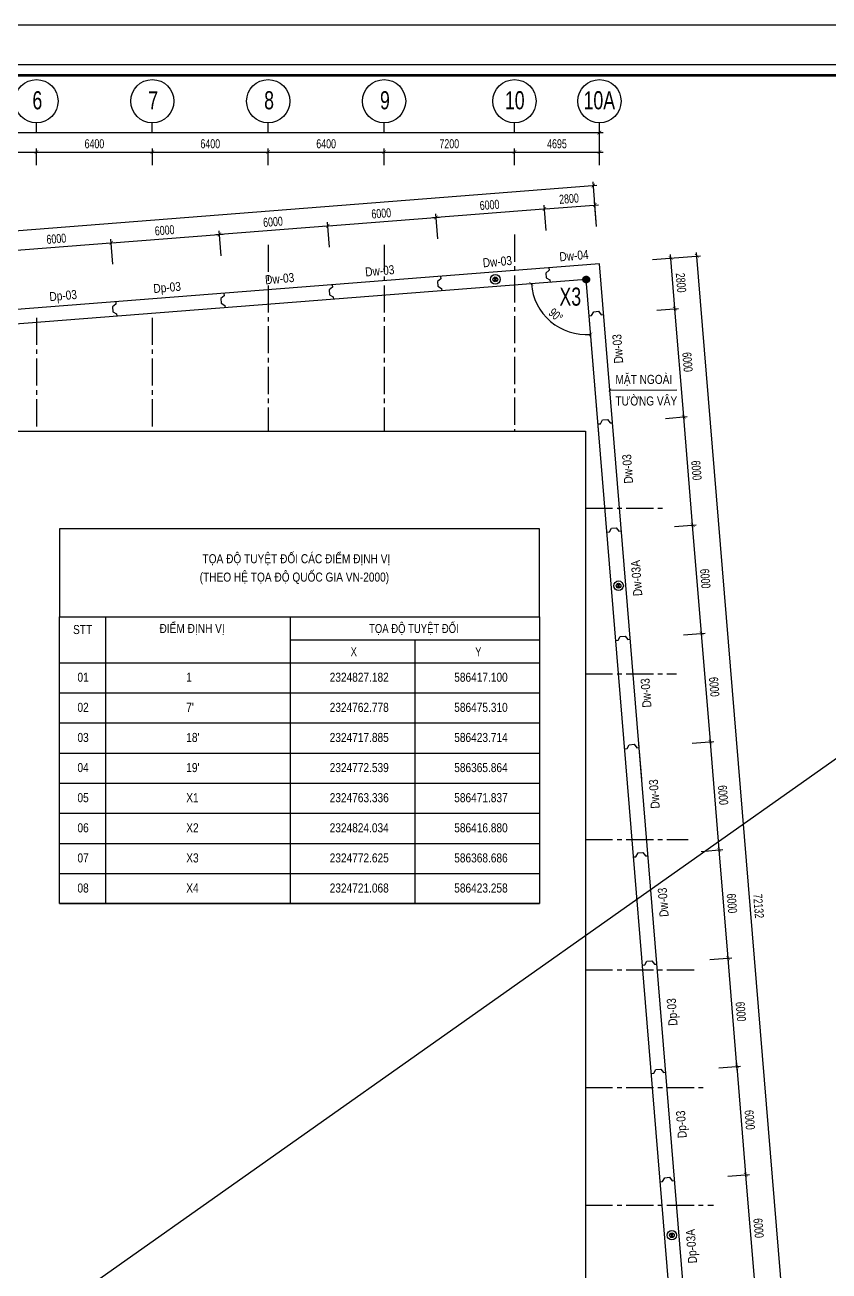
# Model space of a CAD drawing. Extents: x -492186 to -87117, y -344848 to 147457.
# Drawn here: x -426171 to -381757, y 78619 to 147457 of the extents above; entities that cross this region are included whole.
import ezdxf
from ezdxf.enums import TextEntityAlignment as Align

# ---------------------------------------------------------------- set-up
doc = ezdxf.new("R2010")
doc.units = 0
doc.header["$LTSCALE"] = 250
doc.header["$MEASUREMENT"] = 0
doc.linetypes.add('CENTER2', pattern=[1.125, 0.75, -0.125, 0.125, -0.125])
doc.layers.get('0').update_dxf_attribs({"linetype": 'CONTINUOUS'})
doc.layers.get('Defpoints').update_dxf_attribs({"linetype": 'CONTINUOUS'})
for name, color, linetype in [('CDC-KHUNGTEN', 7, 'CONTINUOUS'), ('CDC.01.AXIS', 160, 'CENTER2'), ('CDC.02.DIM', 1, 'CONTINUOUS'), ('CDC.03.BORDER', 3, 'CONTINUOUS'), ('CDC.06.TEXT', 2, 'CONTINUOUS'), ('CDC.09.COLUMN', 4, 'CONTINUOUS'), ('CDC.10.HATCH', 9, 'CONTINUOUS'), ('CDC.11.NOTE', 8, 'CONTINUOUS'), ('KCS_CHI', 1, 'CONTINUOUS')]:
    doc.layers.add(name, color=color, linetype=linetype)
doc.layers.add('KCS_Plotter', color=11, linetype='CONTINUOUS', plot=False)
doc.styles.add('arial', font='arial.ttf', dxfattribs={"width": 0.7})
doc.styles.add('arial1', font='arial.ttf', dxfattribs={"width": 0.7})
doc.styles.get("Standard").update_dxf_attribs({"font": 'arial.ttf', "width": 0.7})
doc.dimstyles.new('1111', dxfattribs={"dimscale": 150, "dimtxt": 2.5, "dimasz": 1, "dimexe": 1, "dimexo": 0, "dimgap": 1, "dimtad": 1, "dimdec": 0, "dimrnd": 1, "dimdsep": 46, "dimtxsty": 'arial1', "dimblk": 'ARCHTICK', "dimcen": 1, "dimdle": 1, "dimclrd": 1, "dimclre": 1, "dimclrt": 2, "dimadec": 0, "dimazin": 0, "dimtfac": 0.00072, "dimtdec": 0, "dimtix": 1, "dimtmove": 2, "dimatfit": 3, "dimldrblk": 'ARCHTICK', "dimfxl": 1, "dimtolj": 1, "dimarcsym": 0})
doc.dimstyles.new('DIM 200', dxfattribs={"dimscale": 200, "dimtxt": 2.5, "dimasz": 1, "dimexe": 1, "dimexo": 0, "dimgap": 1, "dimtad": 1, "dimdec": 0, "dimdsep": 46, "dimtxsty": 'arial', "dimblk": 'ARCHTICK', "dimcen": 1, "dimdle": 1, "dimclrd": 256, "dimclre": 256, "dimclrt": 2, "dimadec": 0, "dimazin": 0, "dimtfac": 0.00072, "dimtdec": 0, "dimtix": 1, "dimtmove": 2, "dimatfit": 3, "dimldrblk": 'ARCHTICK', "dimfxl": 1, "dimtolj": 1, "dimlwd": -1, "dimlwe": -1, "dimarcsym": 1})

# ---------------------------------------------------------------- blocks, each defined once
blk = doc.blocks.new('site group 151013')
at = {"layer": 'CDC.09.COLUMN'}
for points in [[(134936, 2077035), (133634, 2011114), (217200, 2011114), (211301, 2083004)], [(135722, 2076294), (134450, 2011914), (216331, 2011914), (210569, 2082145)]]:
    blk.add_lwpolyline(points, close=True, dxfattribs=at)
blk = doc.blocks.new('_ARCHTICK')
at = {"color": 0, "linetype": 'ByBlock', "const_width": 0.15}
blk.add_lwpolyline([(-0.5, -0.5), (0.5, 0.5)], dxfattribs=at)
blk = doc.blocks.new('*D33')
at = {"layer": 'CDC.02.DIM', "transparency": 16777216}
for p, q in [((-403665, 136810), (-397284, 137308)), ((-403373, 135641), (-403481, 137025)), ((-397391, 136109), (-397499, 137492))]:
    blk.add_line(p, q, dxfattribs=at)
at = {"layer": 'Defpoints', "color": 0, "transparency": 16777216}
for p in [(-397484, 137293), (-403373, 135641), (-397391, 136109)]:
    blk.add_point(p, dxfattribs=at)
at = {"layer": 'CDC.02.DIM', "transparency": 16777216, "xscale": 200, "yscale": 200, "zscale": 200}
for p, rotation in [((-397484, 137293), 4.469480620781828), ((-403465, 136825), 184.4694806207818)]:
    blk.add_blockref('_ARCHTICK', p, dxfattribs=dict(at, rotation=rotation))
at = {"layer": 'CDC.02.DIM', "color": 2, "transparency": 16777216, "insert": (-400510, 137513), "char_height": 500, "attachment_point": 5, "rotation": 4.46948, "style": 'arial'}
blk.add_mtext('\\A1;6000', dxfattribs=at)
blk = doc.blocks.new('*D34')
at = {"layer": 'CDC.02.DIM', "transparency": 16777216}
for p, q in [((-394599, 136327), (-394708, 137710)), ((-397683, 137277), (-394493, 137526)), ((-397391, 136109), (-397499, 137492))]:
    blk.add_line(p, q, dxfattribs=at)
at = {"layer": 'Defpoints', "color": 0, "transparency": 16777216}
for p in [(-394692, 137511), (-394599, 136327), (-397391, 136109)]:
    blk.add_point(p, dxfattribs=at)
at = {"layer": 'CDC.02.DIM', "transparency": 16777216, "xscale": 200, "yscale": 200, "zscale": 200}
for p, rotation in [((-397484, 137293), 184.4694806207818), ((-394692, 137511), 4.469480620781828)]:
    blk.add_blockref('_ARCHTICK', p, dxfattribs=dict(at, rotation=rotation))
at = {"layer": 'CDC.02.DIM', "color": 2, "transparency": 16777216, "insert": (-396123, 137856), "char_height": 500, "attachment_point": 5, "rotation": 4.46948, "style": 'arial'}
blk.add_mtext('\\A1;2800', dxfattribs=at)
blk = doc.blocks.new('*D35')
at = {"layer": 'CDC.02.DIM', "transparency": 16777216}
for p, q in [((-471343, 132603), (-394577, 138604)), ((-394599, 136327), (-394792, 138788)), ((-471051, 131435), (-471159, 132818))]:
    blk.add_line(p, q, dxfattribs=at)
at = {"layer": 'Defpoints', "color": 0, "transparency": 16777216}
for p in [(-394776, 138588), (-394599, 136327), (-471051, 131435)]:
    blk.add_point(p, dxfattribs=at)
at = {"layer": 'CDC.02.DIM', "transparency": 16777216, "xscale": 200, "yscale": 200, "zscale": 200}
for p, rotation in [((-394776, 138588), 4.469480620781828), ((-471143, 132619), 184.4694806207818)]:
    blk.add_blockref('_ARCHTICK', p, dxfattribs=dict(at, rotation=rotation))
at = {"layer": 'CDC.02.DIM', "color": 2, "transparency": 16777216, "insert": (-432995, 136057), "char_height": 500, "attachment_point": 5, "rotation": 4.46948, "style": 'arial'}
blk.add_mtext('\\A1;76600', dxfattribs=at)
blk = doc.blocks.new('*D36')
at = {"layer": 'CDC.02.DIM', "transparency": 16777216}
for p, q in [((-391507, 134493), (-388859, 134710)), ((-383144, 62604), (-389075, 134893)), ((-385609, 62602), (-382961, 62819))]:
    blk.add_line(p, q, dxfattribs=at)
at = {"layer": 'Defpoints', "color": 0, "transparency": 16777216}
for p in [(-391507, 134493), (-389059, 134694), (-385609, 62602)]:
    blk.add_point(p, dxfattribs=at)
at = {"layer": 'CDC.02.DIM', "transparency": 16777216, "xscale": 200, "yscale": 200, "zscale": 200}
for p, rotation in [((-389059, 134694), 94.69056781737939), ((-383160, 62803), 274.6905678173794)]:
    blk.add_blockref('_ARCHTICK', p, dxfattribs=dict(at, rotation=rotation))
at = {"layer": 'CDC.02.DIM', "color": 2, "transparency": 16777216, "insert": (-385655, 98786), "char_height": 500, "attachment_point": 5, "rotation": 274.69057, "style": 'arial'}
blk.add_mtext('\\A1;72132', dxfattribs=at)
blk = doc.blocks.new('*D38')
at = {"layer": 'CDC.02.DIM', "transparency": 16777216}
for p, q in [((-391278, 131702), (-390077, 131801)), ((-389769, 125605), (-390292, 131984)), ((-390788, 125722), (-389586, 125821))]:
    blk.add_line(p, q, dxfattribs=at)
at = {"layer": 'Defpoints', "color": 0, "transparency": 16777216}
for p in [(-391278, 131702), (-390276, 131784), (-390788, 125722)]:
    blk.add_point(p, dxfattribs=at)
at = {"layer": 'CDC.02.DIM', "transparency": 16777216, "xscale": 200, "yscale": 200, "zscale": 200}
for p, rotation in [((-390276, 131784), 94.69056782071), ((-389785, 125804), 274.69056782071)]:
    blk.add_blockref('_ARCHTICK', p, dxfattribs=dict(at, rotation=rotation))
at = {"layer": 'CDC.02.DIM', "color": 2, "transparency": 16777216, "insert": (-389577, 128832), "char_height": 500, "attachment_point": 5, "rotation": 274.69057, "style": 'arial'}
blk.add_mtext('\\A1;6000', dxfattribs=at)
blk = doc.blocks.new('*D39')
at = {"layer": 'CDC.02.DIM', "transparency": 16777216}
for p, q in [((-391507, 134493), (-390306, 134591)), ((-390260, 131585), (-390521, 134774)), ((-391278, 131702), (-390077, 131801))]:
    blk.add_line(p, q, dxfattribs=at)
at = {"layer": 'Defpoints', "color": 0, "transparency": 16777216}
for p in [(-391507, 134493), (-390505, 134575), (-391278, 131702)]:
    blk.add_point(p, dxfattribs=at)
at = {"layer": 'CDC.02.DIM', "transparency": 16777216, "xscale": 200, "yscale": 200, "zscale": 200}
for p, rotation in [((-390505, 134575), 94.69056782071), ((-390276, 131784), 274.69056782071)]:
    blk.add_blockref('_ARCHTICK', p, dxfattribs=dict(at, rotation=rotation))
at = {"layer": 'CDC.02.DIM', "color": 2, "transparency": 16777216, "insert": (-389937, 133217), "char_height": 500, "attachment_point": 5, "rotation": 274.69057, "style": 'arial'}
blk.add_mtext('\\A1;2800', dxfattribs=at)
blk = doc.blocks.new('*D73')
at = {"layer": 'CDC.02.DIM', "transparency": 16777216}
for p, q in [((-403373, 135641), (-403481, 137025)), ((-409646, 136342), (-403266, 136841)), ((-409354, 135174), (-409463, 136557))]:
    blk.add_line(p, q, dxfattribs=at)
at = {"layer": 'Defpoints', "color": 0, "transparency": 16777216}
for p in [(-403465, 136825), (-403373, 135641), (-409354, 135174)]:
    blk.add_point(p, dxfattribs=at)
at = {"layer": 'CDC.02.DIM', "transparency": 16777216, "xscale": 200, "yscale": 200, "zscale": 200}
for p, rotation in [((-409447, 136358), 184.4694806207818), ((-403465, 136825), 4.469480620781828)]:
    blk.add_blockref('_ARCHTICK', p, dxfattribs=dict(at, rotation=rotation))
at = {"layer": 'CDC.02.DIM', "color": 2, "transparency": 16777216, "insert": (-406492, 137045), "char_height": 500, "attachment_point": 5, "rotation": 4.46948, "style": 'arial'}
blk.add_mtext('\\A1;6000', dxfattribs=at)
blk = doc.blocks.new('*D74')
at = {"layer": 'CDC.02.DIM', "transparency": 16777216}
for p, q in [((-415628, 135874), (-409248, 136373)), ((-409354, 135174), (-409463, 136557)), ((-415336, 134706), (-415444, 136089))]:
    blk.add_line(p, q, dxfattribs=at)
at = {"layer": 'Defpoints', "color": 0, "transparency": 16777216}
for p in [(-409447, 136358), (-409354, 135174), (-415336, 134706)]:
    blk.add_point(p, dxfattribs=at)
at = {"layer": 'CDC.02.DIM', "transparency": 16777216, "xscale": 200, "yscale": 200, "zscale": 200}
for p, rotation in [((-409447, 136358), 4.469480620781828), ((-415429, 135890), 184.4694806207818)]:
    blk.add_blockref('_ARCHTICK', p, dxfattribs=dict(at, rotation=rotation))
at = {"layer": 'CDC.02.DIM', "color": 2, "transparency": 16777216, "insert": (-412473, 136578), "char_height": 500, "attachment_point": 5, "rotation": 4.46948, "style": 'arial'}
blk.add_mtext('\\A1;6000', dxfattribs=at)
blk = doc.blocks.new('*D75')
at = {"layer": 'CDC.02.DIM', "transparency": 16777216}
for p, q in [((-421610, 135407), (-415229, 135906)), ((-421318, 134239), (-421426, 135622)), ((-415336, 134706), (-415444, 136089))]:
    blk.add_line(p, q, dxfattribs=at)
at = {"layer": 'Defpoints', "color": 0, "transparency": 16777216}
for p in [(-415429, 135890), (-421318, 134239), (-415336, 134706)]:
    blk.add_point(p, dxfattribs=at)
at = {"layer": 'CDC.02.DIM', "transparency": 16777216, "xscale": 200, "yscale": 200, "zscale": 200}
for p, rotation in [((-415429, 135890), 4.469480620781828), ((-421411, 135422), 184.4694806207818)]:
    blk.add_blockref('_ARCHTICK', p, dxfattribs=dict(at, rotation=rotation))
at = {"layer": 'CDC.02.DIM', "color": 2, "transparency": 16777216, "insert": (-418455, 136110), "char_height": 500, "attachment_point": 5, "rotation": 4.46948, "style": 'arial'}
blk.add_mtext('\\A1;6000', dxfattribs=at)
blk = doc.blocks.new('*D76')
at = {"layer": 'CDC.02.DIM', "transparency": 16777216}
for p, q in [((-421318, 134239), (-421426, 135622)), ((-427592, 134939), (-421211, 135438)), ((-427300, 133771), (-427408, 135154))]:
    blk.add_line(p, q, dxfattribs=at)
at = {"layer": 'Defpoints', "color": 0, "transparency": 16777216}
for p in [(-421411, 135422), (-421318, 134239), (-427300, 133771)]:
    blk.add_point(p, dxfattribs=at)
at = {"layer": 'CDC.02.DIM', "transparency": 16777216, "xscale": 200, "yscale": 200, "zscale": 200}
for p, rotation in [((-427392, 134955), 184.4694806207818), ((-421411, 135422), 4.469480620781828)]:
    blk.add_blockref('_ARCHTICK', p, dxfattribs=dict(at, rotation=rotation))
at = {"layer": 'CDC.02.DIM', "color": 2, "transparency": 16777216, "insert": (-424437, 135643), "char_height": 500, "attachment_point": 5, "rotation": 4.46948, "style": 'arial'}
blk.add_mtext('\\A1;6000', dxfattribs=at)
blk = doc.blocks.new('*D86')
at = {"layer": 'CDC.02.DIM', "transparency": 16777216}
for p, q in [((-389278, 119625), (-389802, 126004)), ((-390788, 125722), (-389586, 125821)), ((-390297, 119742), (-389095, 119841))]:
    blk.add_line(p, q, dxfattribs=at)
at = {"layer": 'Defpoints', "color": 0, "transparency": 16777216}
for p in [(-390788, 125722), (-389785, 125804), (-390297, 119742)]:
    blk.add_point(p, dxfattribs=at)
at = {"layer": 'CDC.02.DIM', "transparency": 16777216, "xscale": 200, "yscale": 200, "zscale": 200}
for p, rotation in [((-389785, 125804), 94.69056782071), ((-389295, 119824), 274.69056782071)]:
    blk.add_blockref('_ARCHTICK', p, dxfattribs=dict(at, rotation=rotation))
at = {"layer": 'CDC.02.DIM', "color": 2, "transparency": 16777216, "insert": (-389086, 122852), "char_height": 500, "attachment_point": 5, "rotation": 274.69057, "style": 'arial'}
blk.add_mtext('\\A1;6000', dxfattribs=at)
blk = doc.blocks.new('*D87')
at = {"layer": 'CDC.02.DIM', "transparency": 16777216}
for p, q in [((-390297, 119742), (-389095, 119841)), ((-388788, 113645), (-389311, 120024)), ((-389806, 113762), (-388605, 113861))]:
    blk.add_line(p, q, dxfattribs=at)
at = {"layer": 'Defpoints', "color": 0, "transparency": 16777216}
for p in [(-389295, 119824), (-390297, 119742), (-389806, 113762)]:
    blk.add_point(p, dxfattribs=at)
at = {"layer": 'CDC.02.DIM', "transparency": 16777216, "xscale": 200, "yscale": 200, "zscale": 200}
for p, rotation in [((-389295, 119824), 94.69056782071), ((-388804, 113845), 274.69056782071)]:
    blk.add_blockref('_ARCHTICK', p, dxfattribs=dict(at, rotation=rotation))
at = {"layer": 'CDC.02.DIM', "color": 2, "transparency": 16777216, "insert": (-388596, 116872), "char_height": 500, "attachment_point": 5, "rotation": 274.69057, "style": 'arial'}
blk.add_mtext('\\A1;6000', dxfattribs=at)
blk = doc.blocks.new('*D88')
at = {"layer": 'CDC.02.DIM', "transparency": 16777216}
for p, q in [((-389806, 113762), (-388605, 113861)), ((-388297, 107665), (-388820, 114044)), ((-389316, 107782), (-388114, 107881))]:
    blk.add_line(p, q, dxfattribs=at)
at = {"layer": 'Defpoints', "color": 0, "transparency": 16777216}
for p in [(-389806, 113762), (-388804, 113845), (-389316, 107782)]:
    blk.add_point(p, dxfattribs=at)
at = {"layer": 'CDC.02.DIM', "transparency": 16777216, "xscale": 200, "yscale": 200, "zscale": 200}
for p, rotation in [((-388804, 113845), 94.69056782071), ((-388313, 107865), 274.69056782071)]:
    blk.add_blockref('_ARCHTICK', p, dxfattribs=dict(at, rotation=rotation))
at = {"layer": 'CDC.02.DIM', "color": 2, "transparency": 16777216, "insert": (-388105, 110892), "char_height": 500, "attachment_point": 5, "rotation": 274.69057, "style": 'arial'}
blk.add_mtext('\\A1;6000', dxfattribs=at)
blk = doc.blocks.new('*D89')
at = {"layer": 'CDC.02.DIM', "transparency": 16777216}
for p, q in [((-389316, 107782), (-388114, 107881)), ((-387806, 101685), (-388330, 108064)), ((-388825, 101802), (-387623, 101901))]:
    blk.add_line(p, q, dxfattribs=at)
at = {"layer": 'Defpoints', "color": 0, "transparency": 16777216}
for p in [(-389316, 107782), (-388313, 107865), (-388825, 101802)]:
    blk.add_point(p, dxfattribs=at)
at = {"layer": 'CDC.02.DIM', "transparency": 16777216, "xscale": 200, "yscale": 200, "zscale": 200}
for p, rotation in [((-388313, 107865), 94.69056782071), ((-387823, 101885), 274.69056782071)]:
    blk.add_blockref('_ARCHTICK', p, dxfattribs=dict(at, rotation=rotation))
at = {"layer": 'CDC.02.DIM', "color": 2, "transparency": 16777216, "insert": (-387614, 104912), "char_height": 500, "attachment_point": 5, "rotation": 274.69057, "style": 'arial'}
blk.add_mtext('\\A1;6000', dxfattribs=at)
blk = doc.blocks.new('*D90')
at = {"layer": 'CDC.02.DIM', "transparency": 16777216}
for p, q in [((-388825, 101802), (-387623, 101901)), ((-387316, 95705), (-387839, 102084)), ((-388334, 95823), (-387133, 95921))]:
    blk.add_line(p, q, dxfattribs=at)
at = {"layer": 'Defpoints', "color": 0, "transparency": 16777216}
for p in [(-387823, 101885), (-388825, 101802), (-388334, 95823)]:
    blk.add_point(p, dxfattribs=at)
at = {"layer": 'CDC.02.DIM', "transparency": 16777216, "xscale": 200, "yscale": 200, "zscale": 200}
for p, rotation in [((-387823, 101885), 94.69056782071), ((-387332, 95905), 274.69056782071)]:
    blk.add_blockref('_ARCHTICK', p, dxfattribs=dict(at, rotation=rotation))
at = {"layer": 'CDC.02.DIM', "color": 2, "transparency": 16777216, "insert": (-387124, 98932), "char_height": 500, "attachment_point": 5, "rotation": 274.69057, "style": 'arial'}
blk.add_mtext('\\A1;6000', dxfattribs=at)
blk = doc.blocks.new('*D91')
at = {"layer": 'CDC.02.DIM', "transparency": 16777216}
for p, q in [((-388334, 95823), (-387133, 95921)), ((-386825, 89726), (-387348, 96104)), ((-387844, 89843), (-386642, 89941))]:
    blk.add_line(p, q, dxfattribs=at)
at = {"layer": 'Defpoints', "color": 0, "transparency": 16777216}
for p in [(-388334, 95823), (-387332, 95905), (-387844, 89843)]:
    blk.add_point(p, dxfattribs=at)
at = {"layer": 'CDC.02.DIM', "transparency": 16777216, "xscale": 200, "yscale": 200, "zscale": 200}
for p, rotation in [((-387332, 95905), 94.69056782071), ((-386841, 89925), 274.69056782071)]:
    blk.add_blockref('_ARCHTICK', p, dxfattribs=dict(at, rotation=rotation))
at = {"layer": 'CDC.02.DIM', "color": 2, "transparency": 16777216, "insert": (-386633, 92952), "char_height": 500, "attachment_point": 5, "rotation": 274.69057, "style": 'arial'}
blk.add_mtext('\\A1;6000', dxfattribs=at)
blk = doc.blocks.new('*D92')
at = {"layer": 'CDC.02.DIM', "transparency": 16777216}
for p, q in [((-387844, 89843), (-386642, 89941)), ((-386334, 83746), (-386858, 90124)), ((-387353, 83863), (-386151, 83961))]:
    blk.add_line(p, q, dxfattribs=at)
at = {"layer": 'Defpoints', "color": 0, "transparency": 16777216}
for p in [(-387844, 89843), (-386841, 89925), (-387353, 83863)]:
    blk.add_point(p, dxfattribs=at)
at = {"layer": 'CDC.02.DIM', "transparency": 16777216, "xscale": 200, "yscale": 200, "zscale": 200}
for p, rotation in [((-386841, 89925), 94.69056782071), ((-386351, 83945), 274.69056782071)]:
    blk.add_blockref('_ARCHTICK', p, dxfattribs=dict(at, rotation=rotation))
at = {"layer": 'CDC.02.DIM', "color": 2, "transparency": 16777216, "insert": (-386142, 86972), "char_height": 500, "attachment_point": 5, "rotation": 274.69057, "style": 'arial'}
blk.add_mtext('\\A1;6000', dxfattribs=at)
blk = doc.blocks.new('*D93')
at = {"layer": 'CDC.02.DIM', "transparency": 16777216}
for p, q in [((-385844, 77766), (-386367, 84144)), ((-387353, 83863), (-386151, 83961)), ((-386863, 77883), (-385661, 77981))]:
    blk.add_line(p, q, dxfattribs=at)
at = {"layer": 'Defpoints', "color": 0, "transparency": 16777216}
for p in [(-387353, 83863), (-386351, 83945), (-386863, 77883)]:
    blk.add_point(p, dxfattribs=at)
at = {"layer": 'CDC.02.DIM', "transparency": 16777216, "xscale": 200, "yscale": 200, "zscale": 200}
for p, rotation in [((-386351, 83945), 94.69056782071), ((-385860, 77965), 274.69056782071)]:
    blk.add_blockref('_ARCHTICK', p, dxfattribs=dict(at, rotation=rotation))
at = {"layer": 'CDC.02.DIM', "color": 2, "transparency": 16777216, "insert": (-385652, 80992), "char_height": 500, "attachment_point": 5, "rotation": 274.69057, "style": 'arial'}
blk.add_mtext('\\A1;6000', dxfattribs=at)
blk = doc.blocks.new('*D96')
at = {"layer": 'CDC.02.DIM', "transparency": 16777216}
blk.add_arc((-471290, 63162), 2865, 360, 88.86848, dxfattribs=at)
at = {"layer": 'Defpoints', "color": 0, "transparency": 16777216}
for p in [(-470019, 127542), (-468799, 64578), (-471290, 63162), (-471290, 63162), (-389409, 63162)]:
    blk.add_point(p, dxfattribs=at)
at = {"layer": 'CDC.02.DIM', "transparency": 16777216, "xscale": 200, "yscale": 200, "zscale": 200}
for p, rotation in [((-471234, 66027), 178.8684775686129), ((-468425, 63162), 269.9999999999999)]:
    blk.add_blockref('_ARCHTICK', p, dxfattribs=dict(at, rotation=rotation))
at = {"layer": 'CDC.02.DIM', "color": 2, "transparency": 16777216, "insert": (-468919, 65486), "char_height": 500, "attachment_point": 5, "rotation": 314.43424, "style": 'arial'}
blk.add_mtext('\\A1;89°', dxfattribs=at)
blk = doc.blocks.new('*D97')
at = {"layer": 'CDC.02.DIM', "transparency": 16777216}
blk.add_arc((-389409, 63162), 3336, 94.69057, 180, dxfattribs=at)
at = {"layer": 'Defpoints', "color": 0, "transparency": 16777216}
for p in [(-395171, 133393), (-391232, 65956), (-471290, 63162), (-389409, 63162), (-389409, 63162)]:
    blk.add_point(p, dxfattribs=at)
at = {"layer": 'CDC.02.DIM', "transparency": 16777216, "xscale": 200, "yscale": 200, "zscale": 200}
for p, rotation in [((-389682, 66487), 4.690567817861879), ((-392745, 63162), 270)]:
    blk.add_blockref('_ARCHTICK', p, dxfattribs=dict(at, rotation=rotation))
at = {"layer": 'CDC.02.DIM', "color": 2, "transparency": 16777216, "insert": (-392198, 65731), "char_height": 500, "attachment_point": 5, "rotation": 47.34528, "style": 'arial'}
blk.add_mtext('\\A1;85°', dxfattribs=at)
blk = doc.blocks.new('*D98')
at = {"layer": 'CDC.02.DIM', "transparency": 16777216}
blk.add_arc((-395171, 133393), 3039, 184.46948, 274.69057, dxfattribs=at)
at = {"layer": 'Defpoints', "color": 0, "transparency": 16777216}
for p in [(-395171, 133393), (-395171, 133393), (-397675, 131669), (-470019, 127542), (-394416, 124180)]:
    blk.add_point(p, dxfattribs=at)
at = {"layer": 'CDC.02.DIM', "transparency": 16777216, "xscale": 200, "yscale": 200, "zscale": 200}
for p, rotation in [((-398201, 133156), 94.46948062370785), ((-394923, 130364), 4.69056781786156)]:
    blk.add_blockref('_ARCHTICK', p, dxfattribs=dict(at, rotation=rotation))
at = {"layer": 'CDC.02.DIM', "color": 2, "transparency": 16777216, "insert": (-396847, 131426), "char_height": 500, "attachment_point": 5, "rotation": 319.58002, "style": 'arial'}
blk.add_mtext('\\A1;90°', dxfattribs=at)
blk = doc.blocks.new('*D99')
at = {"layer": 'CDC.02.DIM', "transparency": 16777216}
blk.add_arc((-470019, 127542), 3222, 268.86848, 4.46948, dxfattribs=at)
at = {"layer": 'Defpoints', "color": 0, "transparency": 16777216}
for p in [(-395171, 133393), (-470019, 127542), (-470019, 127542), (-468372, 124773), (-471290, 63162)]:
    blk.add_point(p, dxfattribs=at)
at = {"layer": 'CDC.02.DIM', "transparency": 16777216, "xscale": 200, "yscale": 200, "zscale": 200}
for p, rotation in [((-466806, 127793), 94.46948062370781), ((-470082, 124321), 178.8684775686129)]:
    blk.add_blockref('_ARCHTICK', p, dxfattribs=dict(at, rotation=rotation))
at = {"layer": 'CDC.02.DIM', "color": 2, "transparency": 16777216, "insert": (-468006, 125643), "char_height": 500, "attachment_point": 5, "rotation": 46.66898, "style": 'arial'}
blk.add_mtext('\\A1;96°', dxfattribs=at)
blk = doc.blocks.new('*D106')
at = {"layer": 'CDC.02.DIM', "transparency": 16777216}
for p, q in [((-432134, 140434), (-425334, 140434)), ((-431934, 139703), (-431934, 140634)), ((-425534, 139703), (-425534, 140634))]:
    blk.add_line(p, q, dxfattribs=at)
at = {"layer": 'Defpoints', "color": 0, "transparency": 16777216}
for p in [(-425534, 140434), (-431934, 139703), (-425534, 139703)]:
    blk.add_point(p, dxfattribs=at)
at = {"layer": 'CDC.02.DIM', "transparency": 16777216, "xscale": 200, "yscale": 200, "zscale": 200, "rotation": 180}
blk.add_blockref('_ARCHTICK', (-431934, 140434), dxfattribs=at)
at = {"layer": 'CDC.02.DIM', "transparency": 16777216, "xscale": 200, "yscale": 200, "zscale": 200}
blk.add_blockref('_ARCHTICK', (-425534, 140434), dxfattribs=at)
at = {"layer": 'CDC.02.DIM', "color": 2, "transparency": 16777216, "insert": (-428734, 140890), "char_height": 500, "attachment_point": 5, "style": 'arial'}
blk.add_mtext('\\A1;6400', dxfattribs=at)
blk = doc.blocks.new('*D107')
at = {"layer": 'CDC.02.DIM', "transparency": 16777216}
for p, q in [((-425734, 140434), (-418934, 140434)), ((-425534, 139703), (-425534, 140634)), ((-419134, 139703), (-419134, 140634))]:
    blk.add_line(p, q, dxfattribs=at)
at = {"layer": 'Defpoints', "color": 0, "transparency": 16777216}
for p in [(-419134, 140434), (-425534, 139703), (-419134, 139703)]:
    blk.add_point(p, dxfattribs=at)
at = {"layer": 'CDC.02.DIM', "transparency": 16777216, "xscale": 200, "yscale": 200, "zscale": 200, "rotation": 180}
blk.add_blockref('_ARCHTICK', (-425534, 140434), dxfattribs=at)
at = {"layer": 'CDC.02.DIM', "transparency": 16777216, "xscale": 200, "yscale": 200, "zscale": 200}
blk.add_blockref('_ARCHTICK', (-419134, 140434), dxfattribs=at)
at = {"layer": 'CDC.02.DIM', "color": 2, "transparency": 16777216, "insert": (-422334, 140890), "char_height": 500, "attachment_point": 5, "style": 'arial'}
blk.add_mtext('\\A1;6400', dxfattribs=at)
blk = doc.blocks.new('*D108')
at = {"layer": 'CDC.02.DIM', "transparency": 16777216}
for p, q in [((-419334, 140434), (-412534, 140434)), ((-419134, 139703), (-419134, 140634)), ((-412734, 139703), (-412734, 140634))]:
    blk.add_line(p, q, dxfattribs=at)
at = {"layer": 'Defpoints', "color": 0, "transparency": 16777216}
for p in [(-412734, 140434), (-419134, 139703), (-412734, 139703)]:
    blk.add_point(p, dxfattribs=at)
at = {"layer": 'CDC.02.DIM', "transparency": 16777216, "xscale": 200, "yscale": 200, "zscale": 200, "rotation": 180}
blk.add_blockref('_ARCHTICK', (-419134, 140434), dxfattribs=at)
at = {"layer": 'CDC.02.DIM', "transparency": 16777216, "xscale": 200, "yscale": 200, "zscale": 200}
blk.add_blockref('_ARCHTICK', (-412734, 140434), dxfattribs=at)
at = {"layer": 'CDC.02.DIM', "color": 2, "transparency": 16777216, "insert": (-415934, 140890), "char_height": 500, "attachment_point": 5, "style": 'arial'}
blk.add_mtext('\\A1;6400', dxfattribs=at)
blk = doc.blocks.new('*D109')
at = {"layer": 'CDC.02.DIM', "transparency": 16777216}
for p, q in [((-412934, 140434), (-406134, 140434)), ((-412734, 139703), (-412734, 140634)), ((-406334, 139703), (-406334, 140634))]:
    blk.add_line(p, q, dxfattribs=at)
at = {"layer": 'Defpoints', "color": 0, "transparency": 16777216}
for p in [(-406334, 140434), (-412734, 139703), (-406334, 139703)]:
    blk.add_point(p, dxfattribs=at)
at = {"layer": 'CDC.02.DIM', "transparency": 16777216, "xscale": 200, "yscale": 200, "zscale": 200, "rotation": 180}
blk.add_blockref('_ARCHTICK', (-412734, 140434), dxfattribs=at)
at = {"layer": 'CDC.02.DIM', "transparency": 16777216, "xscale": 200, "yscale": 200, "zscale": 200}
blk.add_blockref('_ARCHTICK', (-406334, 140434), dxfattribs=at)
at = {"layer": 'CDC.02.DIM', "color": 2, "transparency": 16777216, "insert": (-409534, 140890), "char_height": 500, "attachment_point": 5, "style": 'arial'}
blk.add_mtext('\\A1;6400', dxfattribs=at)
blk = doc.blocks.new('*D110')
at = {"layer": 'CDC.02.DIM', "transparency": 16777216}
for p, q in [((-406534, 140434), (-398934, 140434)), ((-406334, 139703), (-406334, 140634)), ((-399134, 139703), (-399134, 140634))]:
    blk.add_line(p, q, dxfattribs=at)
at = {"layer": 'Defpoints', "color": 0, "transparency": 16777216}
for p in [(-399134, 140434), (-406334, 139703), (-399134, 139703)]:
    blk.add_point(p, dxfattribs=at)
at = {"layer": 'CDC.02.DIM', "transparency": 16777216, "xscale": 200, "yscale": 200, "zscale": 200, "rotation": 180}
blk.add_blockref('_ARCHTICK', (-406334, 140434), dxfattribs=at)
at = {"layer": 'CDC.02.DIM', "transparency": 16777216, "xscale": 200, "yscale": 200, "zscale": 200}
blk.add_blockref('_ARCHTICK', (-399134, 140434), dxfattribs=at)
at = {"layer": 'CDC.02.DIM', "color": 2, "transparency": 16777216, "insert": (-402734, 140890), "char_height": 500, "attachment_point": 5, "style": 'arial'}
blk.add_mtext('\\A1;7200', dxfattribs=at)
blk = doc.blocks.new('*D111')
at = {"layer": 'CDC.02.DIM', "transparency": 16777216}
for p, q in [((-399334, 140434), (-394239, 140434)), ((-399134, 139703), (-399134, 140634)), ((-394439, 139703), (-394439, 140634))]:
    blk.add_line(p, q, dxfattribs=at)
at = {"layer": 'Defpoints', "color": 0, "transparency": 16777216}
for p in [(-394439, 140434), (-399134, 139703), (-394439, 139703)]:
    blk.add_point(p, dxfattribs=at)
at = {"layer": 'CDC.02.DIM', "transparency": 16777216, "xscale": 200, "yscale": 200, "zscale": 200, "rotation": 180}
blk.add_blockref('_ARCHTICK', (-399134, 140434), dxfattribs=at)
at = {"layer": 'CDC.02.DIM', "transparency": 16777216, "xscale": 200, "yscale": 200, "zscale": 200}
blk.add_blockref('_ARCHTICK', (-394439, 140434), dxfattribs=at)
at = {"layer": 'CDC.02.DIM', "color": 2, "transparency": 16777216, "insert": (-396787, 140890), "char_height": 500, "attachment_point": 5, "style": 'arial'}
blk.add_mtext('\\A1;4695', dxfattribs=at)
blk = doc.blocks.new('*D112')
at = {"layer": 'CDC.02.DIM', "transparency": 16777216}
for p, q in [((-471004, 141514), (-394239, 141514)), ((-470804, 139770), (-470804, 141714)), ((-394439, 139770), (-394439, 141714))]:
    blk.add_line(p, q, dxfattribs=at)
at = {"layer": 'Defpoints', "color": 0, "transparency": 16777216}
for p in [(-394439, 141514), (-470804, 139770), (-394439, 139770)]:
    blk.add_point(p, dxfattribs=at)
at = {"layer": 'CDC.02.DIM', "transparency": 16777216, "xscale": 200, "yscale": 200, "zscale": 200, "rotation": 180}
blk.add_blockref('_ARCHTICK', (-470804, 141514), dxfattribs=at)
at = {"layer": 'CDC.02.DIM', "transparency": 16777216, "xscale": 200, "yscale": 200, "zscale": 200}
blk.add_blockref('_ARCHTICK', (-394439, 141514), dxfattribs=at)
at = {"layer": 'CDC.02.DIM', "color": 2, "transparency": 16777216, "insert": (-434851, 141970), "char_height": 500, "attachment_point": 5, "style": 'arial'}
blk.add_mtext('\\A1;76365', dxfattribs=at)
blk = doc.blocks.new('KHUNG TEN')
at = {"layer": 'CDC-KHUNGTEN', "color": 8}
blk.add_lwpolyline([(75096, 1100), (83000, 1100), (83000, 58300), (3000, 58300), (3000, 1100), (75096, 1100)], dxfattribs=at)
at = {"layer": 'CDC-KHUNGTEN', "color": 255, "lineweight": 60}
blk.add_lwpolyline([(74900, 1400), (74900, 58000), (3300, 58000), (3300, 1400), (74900, 1400)], close=True, dxfattribs=at)
at = {"layer": 'Defpoints', "color": 1, "ltscale": 0.2}
blk.add_lwpolyline([(0, 0), (0, 59400), (84100, 59400), (84100, 0), (0, 0)], close=True, dxfattribs=at)

msp = doc.modelspace()

# ---------------------------------------------------------------- hatches: boundary and pattern name
at = {"layer": 'CDC.01.AXIS', "ltscale": 8}
h = msp.add_hatch(color=256, dxfattribs=at)
h.paths.add_polyline_path([(-394989.3, 133392.6), (-395171.4, 133392.6), (-395167.8, 133574.7, 0.4200098), (-395353.6, 133392.6, 1)])
h.paths.add_polyline_path([(-395167.8, 133574.7), (-395171.4, 133392.6), (-394989.3, 133392.6, 0.408441)], flags=17)
at = {"layer": 'CDC.06.TEXT'}
h = msp.add_hatch(color=256, dxfattribs=at)
h.paths.add_polyline_path([(-393475.5, 116572.1), (-393382.4, 116479), (-393289.2, 116572.1, 0.4142136)])
h.paths.add_polyline_path([(-393289.2, 116385.8), (-393382.4, 116479), (-393475.5, 116385.8, 0.4142136)])
h = msp.add_hatch(color=256, dxfattribs=at)
h.paths.add_polyline_path([(-390531.6, 80692.7), (-390438.5, 80599.5), (-390345.3, 80692.7, 0.4142136)])
h.paths.add_polyline_path([(-390345.3, 80506.4), (-390438.5, 80599.5), (-390531.6, 80506.4, 0.4142136)])
at = {"layer": 'Defpoints'}
h = msp.add_hatch(color=256, dxfattribs=at)
h.paths.add_polyline_path([(-400283.6, 133494.6), (-400190.5, 133401.5), (-400097.4, 133494.6, 0.4142136)])
h.paths.add_polyline_path([(-400097.4, 133308.3), (-400190.5, 133401.5), (-400283.6, 133308.3, 0.4142136)])

# ---------------------------------------------------------------- linework, layer by layer
at = {"layer": 'CDC.01.AXIS', "ltscale": 8}
for p, q in [((-399134.3, 135871.5), (-399134.3, 125024.3)), ((-412734.3, 135317.6), (-412734.3, 125024.3)), ((-406334.3, 135317.6), (-406334.3, 125024.3)), ((-425534.3, 131281.3), (-425534.3, 125024.3)), ((-419134.3, 131281.3), (-419134.3, 125024.3)), ((-395211.9, 120761.6), (-390811.9, 120761.6)), ((-395211.9, 111611.6), (-390177.5, 111611.6)), ((-392106.3, 105818.2), (-392266, 107764.2)), ((-395211.9, 102461.6), (-389543.1, 102461.6)), ((-395211.9, 95261.6), (-389043.9, 95261.6)), ((-395211.9, 88761.6), (-388593.3, 88761.6)), ((-395211.9, 82261.6), (-388142.6, 82261.6))]:
    msp.add_line(p, q, dxfattribs=at)
msp.add_circle((-395171.4, 133392.6), 182.2, dxfattribs=at)
at = {"layer": 'CDC.03.BORDER'}
for p, q in [((-421726.3, 114760), (-421726.3, 98915.3)), ((-411513.2, 114760), (-411513.2, 98915.3)), ((-411513.2, 113491.1), (-397756.6, 113491.1)), ((-404634.9, 113491.1), (-404634.9, 98915.3)), ((-424264.1, 112222.2), (-397756.6, 112222.2)), ((-424264.1, 110558.8), (-397756.6, 110558.8)), ((-424264.1, 108895.5), (-397756.6, 108895.5)), ((-424264.1, 107232.1), (-397756.6, 107232.1)), ((-424264.1, 105568.7), (-397756.6, 105568.7)), ((-424264.1, 105568.7), (-397756.6, 105568.7)), ((-424264.1, 103905.4), (-397756.6, 103905.4)), ((-424264.1, 102242), (-397756.6, 102242)), ((-424264.1, 100578.6), (-397756.6, 100578.6)), ((-424264.1, 98915.3), (-397756.6, 98915.3))]:
    msp.add_line(p, q, dxfattribs=at)
msp.add_lwpolyline([(-424264.1, 114760), (-397756.6, 114760), (-397756.6, 119612.1), (-424264.1, 119612.1)], close=True, dxfattribs=at)
msp.add_lwpolyline([(-397756.6, 98915.3), (-424264.1, 98915.3), (-424264.1, 114760), (-397756.6, 114760), (-397756.6, 98915.3)], dxfattribs=at)
at = {"layer": 'CDC.06.TEXT'}
for p, q in [((-393475.5, 116385.8), (-393289.2, 116572.1)), ((-393289.2, 116385.8), (-393475.5, 116572.1)), ((-390531.6, 80506.4), (-390345.3, 80692.7)), ((-390345.3, 80506.4), (-390531.6, 80692.7))]:
    msp.add_line(p, q, dxfattribs=at)
for centre, radius in [((-393382.4, 116479), 263.4), ((-393382.4, 116479), 131.7), ((-390438.5, 80599.5), 263.4), ((-390438.5, 80599.5), 131.7)]:
    msp.add_circle(centre, radius, dxfattribs=at)
at = {"layer": 'CDC.09.COLUMN'}
msp.add_line((-394415.6, 124180.4), (-395171.4, 133392.6), dxfattribs=at)
for points in [[(-403212.6, 133566.5), (-403202.2, 133433.5), (-403391.2, 133285), (-403370.4, 133019.2), (-403160.6, 132901.8), (-403150.2, 132768.9)], [(-397230.8, 134034), (-397220.4, 133901.1), (-397409.4, 133752.6), (-397388.6, 133486.7), (-397178.8, 133369.4), (-397168.5, 133236.5)], [(-409194.3, 133098.9), (-409183.9, 132966), (-409372.9, 132817.5), (-409352.1, 132551.6), (-409142.4, 132434.3), (-409132, 132301.3)], [(-415176.1, 132631.3), (-415165.7, 132498.4), (-415354.7, 132349.9), (-415333.9, 132084), (-415124.1, 131966.7), (-415113.7, 131833.8)], [(-421157.8, 132163.8), (-421147.4, 132030.8), (-421336.4, 131882.3), (-421315.6, 131616.5), (-421105.9, 131499.1), (-421095.5, 131366.2)], [(-395007.6, 131396), (-394874.7, 131406.9), (-394758.2, 131617.2), (-394492.4, 131639), (-394343.2, 131450.5), (-394210.3, 131461.4)], [(-394517, 125416.1), (-394384.1, 125427), (-394267.6, 125637.3), (-394001.8, 125659.1), (-393852.5, 125470.6), (-393719.7, 125481.5)], [(-394026.3, 119436.2), (-393893.4, 119447.1), (-393776.9, 119657.3), (-393511.1, 119679.2), (-393361.9, 119490.7), (-393229, 119501.6)], [(-393535.7, 113456.3), (-393402.8, 113467.2), (-393286.3, 113677.4), (-393020.5, 113699.2), (-392871.3, 113510.8), (-392738.4, 113521.7)], [(-393045, 107476.4), (-392912.2, 107487.3), (-392795.6, 107697.5), (-392529.9, 107719.3), (-392380.6, 107530.9), (-392247.7, 107541.8)], [(-392554.4, 101496.5), (-392421.5, 101507.4), (-392305, 101717.6), (-392039.2, 101739.4), (-391890, 101551), (-391757.1, 101561.9)], [(-392063.7, 95516.6), (-391930.9, 95527.5), (-391814.3, 95737.7), (-391548.6, 95759.5), (-391399.3, 95571.1), (-391266.4, 95582)], [(-391573.1, 89536.7), (-391440.2, 89547.6), (-391323.7, 89757.8), (-391057.9, 89779.6), (-390908.7, 89591.2), (-390775.8, 89602.1)], [(-391082.5, 83556.8), (-390949.6, 83567.7), (-390833, 83777.9), (-390567.3, 83799.7), (-390418, 83611.3), (-390285.1, 83622.2)]]:
    msp.add_lwpolyline(points, dxfattribs=at)
at = {"layer": 'CDC.10.HATCH', "ltscale": 10000}
msp.add_lwpolyline([(-466818.1, 125024.3), (-395211.9, 125024.3), (-395211.9, 72156.7), (-466818.1, 72156.7)], close=True, dxfattribs=at)
at = {"layer": 'Defpoints'}
for points in [[(-400097.4, 133308.3), (-400283.6, 133494.6)], [(-400283.6, 133308.3), (-400097.4, 133494.6)]]:
    msp.add_lwpolyline(points, dxfattribs=at)
for radius in [263.4, 131.7]:
    msp.add_circle((-400190.5, 133401.5), radius, dxfattribs=at)
at = {"layer": 'KCS_CHI'}
for p, q in [((-425534.3, 141514.1), (-425534.3, 142050.2)), ((-419134.3, 141514.1), (-419134.3, 142050.2)), ((-412734.3, 141514.1), (-412734.3, 142050.2)), ((-406334.3, 141514.1), (-406334.3, 142050.2)), ((-399134.3, 141514.1), (-399134.3, 142050.2)), ((-394439.3, 141514.1), (-394439.3, 142050.2))]:
    msp.add_line(p, q, dxfattribs=at)
for centre in [(-425534.3, 143243.3), (-419134.3, 143243.3), (-412734.3, 143243.3), (-406334.3, 143243.3), (-399134.3, 143243.3), (-394439.3, 143243.3)]:
    msp.add_circle(centre, 1193.1, dxfattribs=at)
at = {"layer": 'KCS_Plotter'}
msp.add_line((-323986, 147456.9), (-492186, 28656.9), dxfattribs=at)

# ---------------------------------------------------------------- block references
at = {"layer": 'CDC.03.BORDER'}
msp.add_blockref('site group 151013', (-605740.3, -1948752.1), dxfattribs=at)
at = {"layer": 'CDC.06.TEXT', "xscale": 2, "yscale": 2, "zscale": 2}
msp.add_blockref('KHUNG TEN', (-492186, 28656.9), dxfattribs=at)

# ---------------------------------------------------------------- texts
at = {"layer": 'CDC.06.TEXT', "style": 'arial'}
for s, height, rotation, width, p in [('6', 1000, 360, 0.7, (-425756.2, 142795.3)), ('7', 1000, 360, 0.7, (-419361.2, 142795.3)), ('8', 1000, 360, 0.7, (-412958.5, 142795.3)), ('9', 1000, 360, 0.7, (-406559, 142795.3)), ('10', 1000, 360, 0.7, (-399662, 142795.3)), ('10A', 1000, 360, 0.7, (-395317.2, 142795.3)), ('TƯỜNG VÂY', 500, 0.070875, 0.8, (-393555.3, 126431.6))]:
    msp.add_text(s, height=height, rotation=rotation, dxfattribs=dict(at, width=width)).set_placement(p)
at = {"layer": 'CDC.06.TEXT', "style": 'arial', "width": 0.8}
for s, rotation, p in [('Dw-04', 5.001425, (-396651.7, 134643.2)), ('Dw-03', 5.001425, (-400883.5, 134312.4)), ('Dw-03', 5.001425, (-412906.7, 133372.6)), ('Dw-03', 5.001425, (-407376.2, 133804.9)), ('Dp-03', 5.001425, (-419076.5, 132890.4)), ('Dp-03', 5.001425, (-424818.7, 132441.5)), ('Dw-03', 93.966174, (-393374.3, 128759.2)), ('Dw-03', 93.966174, (-392830, 122124.5)), ('Dw-03A', 93.966174, (-392319.7, 115905.8)), ('Dw-03', 93.966174, (-391814.5, 109748.3)), ('Dw-03', 93.966174, (-391356.6, 104167)), ('Dw-03', 93.966174, (-390865.7, 98184.7)), ('Dp-03', 93.966174, (-390372.3, 92170.6)), ('Dp-03', 93.966174, (-389863.2, 85965.5)), ('Dp-03A', 93.966174, (-389295.4, 79045.9))]:
    msp.add_text(s, height=500, rotation=rotation, dxfattribs=at).set_placement(p, align=Align.MIDDLE_LEFT)
at = {"layer": 'CDC.06.TEXT', "width": 0.7}
msp.add_text('X3', height=1000, rotation=360, dxfattribs=at).set_placement((-396648.6, 131949.1))
at = {"layer": 'CDC.06.TEXT', "style": 'arial'}
for s, width, p in [('MẶT NGOÀI', 0.8, (-393556.3, 127625.4)), ('TỌA ĐỘ TUYỆT ĐỐI CÁC ĐIỂM ĐỊNH VỊ', 0.8, (-416362, 117720.4)), ('(THEO HỆ TỌA ĐỘ QUỐC GIA VN-2000)', 0.8, (-416519.7, 116705.1)), ('STT', 0.8, (-423513.1, 113808.8)), ('ĐIỂM ĐỊNH VỊ', 0.8, (-418737.3, 113868)), ('TỌA ĐỘ TUYỆT ĐỐI', 0.75, (-407160.7, 113864.8)), ('X', 0.75, (-408184.2, 112583.5)), ('Y', 0.75, (-401305.1, 112583.5)), ('01', 0.8, (-423269.4, 111173.3)), ('1', 0.8, (-417260.4, 111173.3)), ('2324827.182', 0.8, (-409338, 111173.3)), ('586417.100', 0.8, (-402459.7, 111173.3)), ('02', 0.8, (-423269.4, 109509.9)), ("7'", 0.8, (-417260.4, 109509.9)), ('2324762.778', 0.8, (-409338, 109509.9)), ('586475.310', 0.8, (-402459.7, 109509.9)), ('03', 0.8, (-423269.4, 107846.5)), ("18'", 0.8, (-417260.4, 107846.5)), ('2324717.885', 0.8, (-409338, 107846.5)), ('586423.714', 0.8, (-402459.7, 107846.5)), ('04', 0.8, (-423269.4, 106183.1)), ("19'", 0.8, (-417260.4, 106183.1)), ('2324772.539', 0.8, (-409338, 106183.1)), ('586365.864 ', 0.8, (-402459.7, 106183.1)), ('05', 0.8, (-423269.4, 104519.8)), ('X1', 0.8, (-417260.4, 104519.8)), ('2324763.336', 0.8, (-409338, 104519.8)), ('586471.837', 0.8, (-402459.7, 104519.8)), ('06', 0.8, (-423269.4, 102856.4)), ('X2', 0.8, (-417260.4, 102856.4)), ('2324824.034', 0.8, (-409338, 102856.4)), ('586416.880 ', 0.8, (-402459.7, 102856.4)), ('07', 0.8, (-423269.4, 101193)), ('X3', 0.8, (-417260.4, 101193)), ('2324772.625', 0.8, (-409338, 101193)), ('586368.686', 0.8, (-402459.7, 101193)), ('08', 0.8, (-423269.4, 99529.7)), ('X4', 0.8, (-417260.4, 99529.7)), ('2324721.068  ', 0.8, (-409338, 99529.7)), ('586423.258', 0.8, (-402459.7, 99529.7))]:
    msp.add_text(s, height=500, dxfattribs=dict(at, width=width)).set_placement(p)

# ---------------------------------------------------------------- dimensions: what is measured, and where the dimension line sits
at = {"layer": 'CDC.02.DIM'}
dim = msp.add_linear_dim(base=(-394439.3, 141514.1), p1=(-470804.3, 139770.5), p2=(-394439.3, 139770.5), dimstyle='DIM 200', dxfattribs=at)
dim.commit()
dim.dimension.update_dxf_attribs({"geometry": '*D112', "text_midpoint": (-434851.4, 141969.6), "dimtype": 160})
for base, p1, p2, picture, middle in [((-425534.3, 140434.3), (-431934.3, 139703.3), (-425534.3, 139703.3), '*D106', (-428734.3, 140889.6)), ((-419134.3, 140434.3), (-425534.3, 139703.3), (-419134.3, 139703.3), '*D107', (-422334.3, 140889.6)), ((-412734.3, 140434.3), (-419134.3, 139703.3), (-412734.3, 139703.3), '*D108', (-415934.3, 140889.6)), ((-406334.3, 140434.3), (-412734.3, 139703.3), (-406334.3, 139703.3), '*D109', (-409534.3, 140889.6)), ((-399134.3, 140434.3), (-406334.3, 139703.3), (-399134.3, 139703.3), '*D110', (-402734.3, 140889.6)), ((-394439.3, 140434.3), (-399134.3, 139703.3), (-394439.3, 139703.3), '*D111', (-396786.8, 140889.6))]:
    dim = msp.add_linear_dim(base=base, p1=p1, p2=p2, dimstyle='DIM 200', dxfattribs=at)
    dim.commit()
    dim.dimension.update_dxf_attribs({"geometry": picture, "text_midpoint": middle})
for base, p1, p2, angle, picture, middle in [((-394776.2, 138588.2), (-471050.6, 131435.2), (-394599.5, 136327.1), 4.469481, '*D35', (-432995.2, 136057.5)), ((-397483.5, 137292.7), (-403372.7, 135641.4), (-397391, 136108.9), 4.469481, '*D33', (-400509.9, 137512.8)), ((-394692, 137510.9), (-397391, 136108.9), (-394599.5, 136327.1), 4.469481, '*D34', (-396123.2, 137855.7)), ((-403465.3, 136825.1), (-409354.5, 135173.8), (-403372.7, 135641.4), 4.469481, '*D73', (-406491.6, 137045.2)), ((-415428.8, 135890), (-421318, 134238.7), (-415336.2, 134706.2), 4.469481, '*D75', (-418455.1, 136110.1)), ((-409447, 136357.6), (-415336.2, 134706.2), (-409354.5, 135173.8), 4.469481, '*D74', (-412473.4, 136577.7)), ((-421410.5, 135422.4), (-427299.7, 133771.1), (-421318, 134238.7), 4.469481, '*D76', (-424436.9, 135642.5)), ((-390505, 134575.1), (-391278.3, 131702), (-391507.3, 134492.8), 94.690568, '*D39', (-389936.7, 133216.9)), ((-390276, 131784.2), (-390787.7, 125722.1), (-391278.3, 131702), 94.690568, '*D38', (-389576.9, 128831.5)), ((-389785.3, 125804.3), (-390297, 119742.2), (-390787.7, 125722.1), 94.690568, '*D86', (-389086.3, 122851.6)), ((-389294.7, 119824.4), (-389806.4, 113762.3), (-390297, 119742.2), 94.690568, '*D87', (-388595.6, 116871.7)), ((-388804.1, 113844.5), (-389315.7, 107782.4), (-389806.4, 113762.3), 94.690568, '*D88', (-388105, 110891.8)), ((-388313.4, 107864.6), (-388825.1, 101802.5), (-389315.7, 107782.4), 94.690568, '*D89', (-387614.3, 104911.9)), ((-387822.8, 101884.7), (-388334.5, 95822.6), (-388825.1, 101802.5), 94.690568, '*D90', (-387123.7, 98932)), ((-387332.1, 95904.8), (-387843.8, 89842.7), (-388334.5, 95822.6), 94.690568, '*D91', (-386633, 92952.1)), ((-386841.5, 89924.9), (-387353.2, 83862.8), (-387843.8, 89842.7), 94.690568, '*D92', (-386142.4, 86972.2)), ((-386350.8, 83945), (-386862.5, 77882.9), (-387353.2, 83862.8), 94.690568, '*D93', (-385651.7, 80992.3))]:
    dim = msp.add_linear_dim(base=base, p1=p1, p2=p2, angle=angle, dimstyle='DIM 200', dxfattribs=at)
    dim.commit()
    dim.dimension.update_dxf_attribs({"geometry": picture, "text_midpoint": middle})
dim = msp.add_aligned_dim(p1=(-385608.7, 62602.2), p2=(-391507.3, 134492.8), distance=-2456.9, dimstyle='DIM 200', dxfattribs=at)
dim.commit()
dim.dimension.update_dxf_attribs({"geometry": '*D36', "text_midpoint": (-385655.4, 98785.7)})
for base, line1, line2, picture, middle in [((-391232.4, 65955.7), ((-389409.1, 63161.6), (-395171.4, 133392.6)), ((-471290.3, 63161.6), (-389409.1, 63161.6)), '*D97', (-392197.6, 65730.8)), ((-468372, 124772.5), ((-395171.4, 133392.6), (-470018.7, 127542.1)), ((-470018.7, 127542.1), (-471290.3, 63161.6)), '*D99', (-468006.1, 125643.4)), ((-397674.6, 131669.4), ((-394415.6, 124180.4), (-395171.4, 133392.6)), ((-395171.4, 133392.6), (-470018.7, 127542.1)), '*D98', (-396846.6, 131425.6)), ((-468799.4, 64578), ((-471290.3, 63161.6), (-389409.1, 63161.6)), ((-470018.7, 127542.1), (-471290.3, 63161.6)), '*D96', (-468919.2, 65486.5))]:
    dim = msp.add_angular_dim_2l(base=base, line1=line1, line2=line2, dimstyle='DIM 200', dxfattribs=at)
    dim.commit()
    dim.dimension.update_dxf_attribs({"geometry": picture, "text_midpoint": middle})

# ---------------------------------------------------------------- leaders
at = {"layer": 'CDC.11.NOTE'}
msp.add_leader([(-393867.7, 127286), (-390171.9, 127291.1)], dimstyle='1111', override={"dimgap": 1, "dimtad": 0}, dxfattribs=at)

doc.saveas('drawing.dxf')
